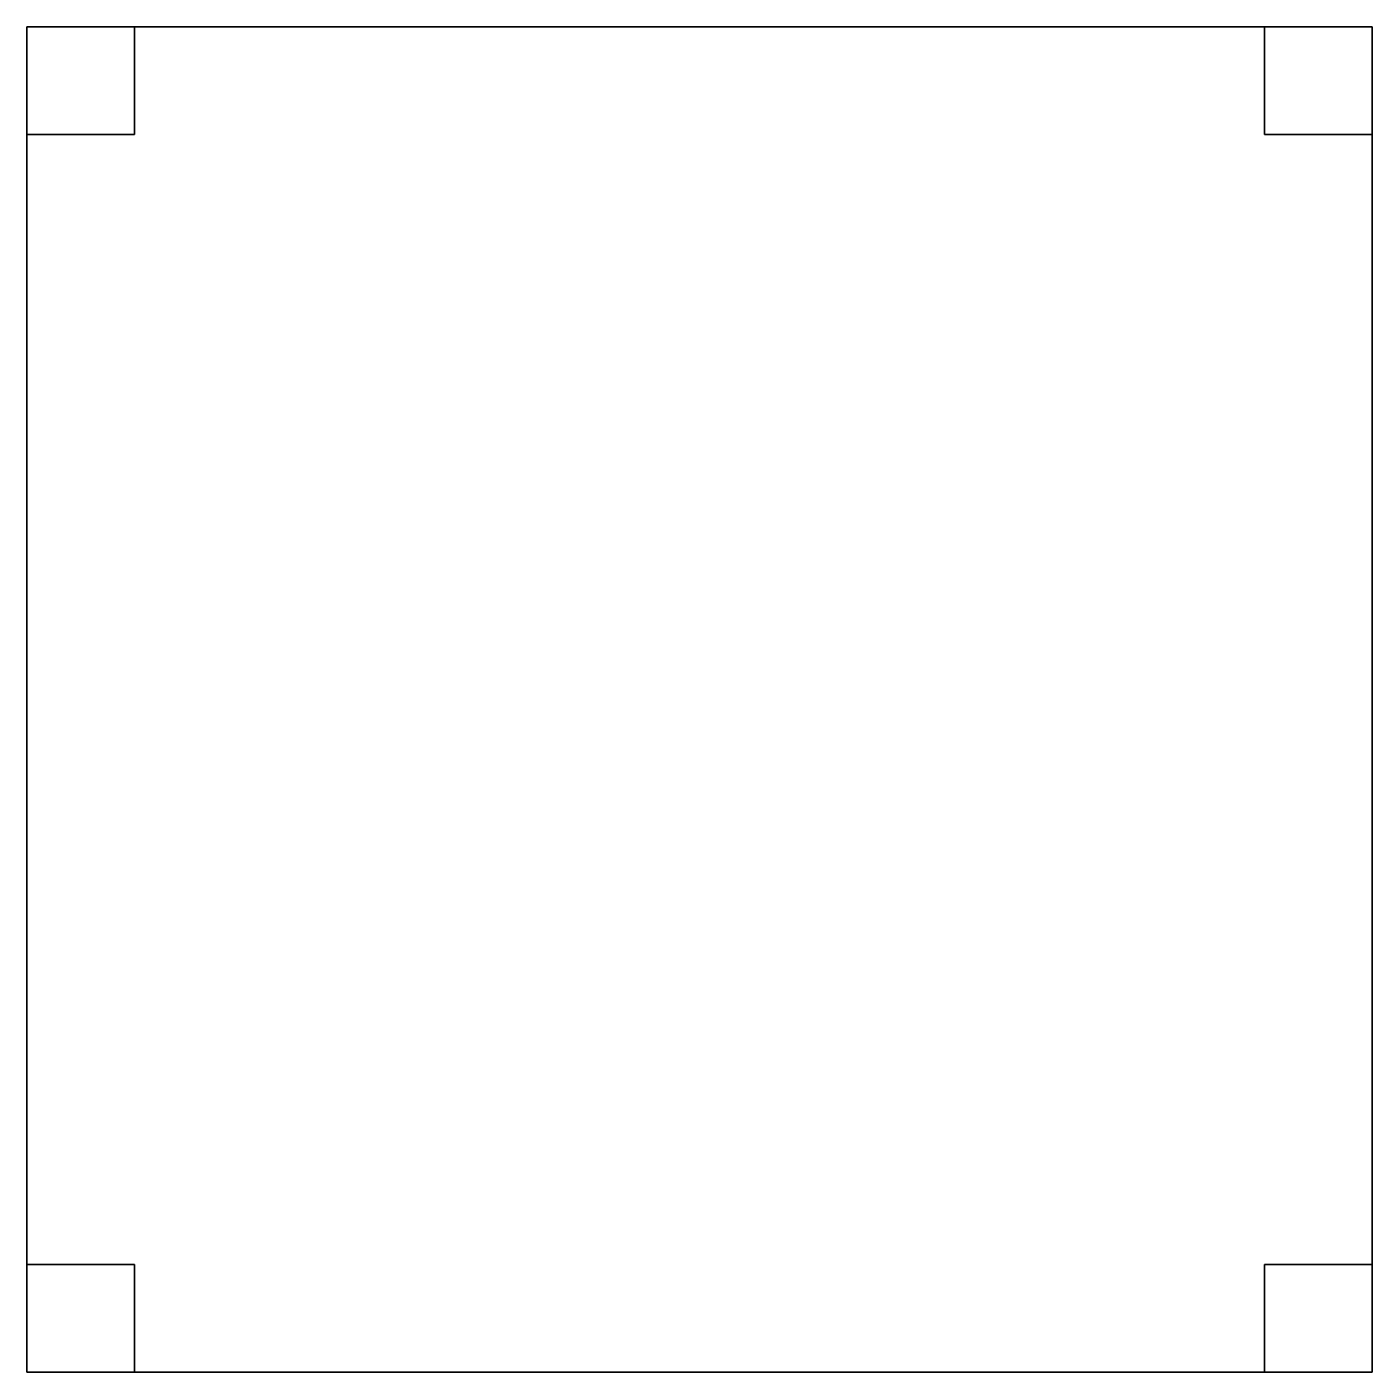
# Model space of a CAD drawing. Extents: x 0 to 600, y 0 to 600.
import ezdxf

# ---------------------------------------------------------------- set-up
doc = ezdxf.new("R2010")
doc.units = 0
doc.header["$MEASUREMENT"] = 0
doc.layers.add('3D', color=4, linetype='CONTINUOUS')

msp = doc.modelspace()

# ---------------------------------------------------------------- linework, layer by layer
at = {"layer": '3D', "linetype": 'CONTINUOUS'}
for points in [[(48, 600, 492), (0, 600, 492), (0, 600), (48, 600)], [(0, 600, 492), (0, 552, 492), (0, 552), (0, 600)], [(0, 600, 492), (0, 0, 492), (0, 0, 600), (0, 600, 600)], [(600, 600, 492), (0, 600, 492), (0, 600, 600), (600, 600, 600)], [(0, 0, 600), (0, 600, 600), (600, 600, 600), (600, 0, 600)], [(48, 552, 492), (48, 600, 492), (48, 600), (48, 552)], [(600, 600, 492), (552, 600, 492), (552, 600), (600, 600)], [(552, 600, 492), (552, 552, 492), (552, 552), (552, 600)], [(600, 552, 492), (600, 600, 492), (600, 600), (600, 552)], [(600, 0, 492), (600, 600, 492), (600, 600, 600), (600, 0, 600)], [(0, 552, 492), (48, 552, 492), (48, 552), (0, 552)], [(552, 552, 492), (600, 552, 492), (600, 552), (552, 552)], [(0, 48, 492), (0, 0, 492), (0, 0), (0, 48)], [(48, 48, 492), (0, 48, 492), (0, 48), (48, 48)], [(48, 0, 492), (48, 48, 492), (48, 48), (48, 0)], [(600, 48, 492), (552, 48, 492), (552, 48), (600, 48)], [(552, 48, 492), (552, 0, 492), (552, 0), (552, 48)], [(600, 0, 492), (600, 48, 492), (600, 48), (600, 0)], [(0, 0, 492), (48, 0, 492), (48, 0), (0, 0)], [(0, 0, 492), (600, 0, 492), (600, 0, 600), (0, 0, 600)], [(552, 0, 492), (600, 0, 492), (600, 0), (552, 0)]]:
    msp.add_3dface(points, dxfattribs=at)

doc.saveas('drawing.dxf')
